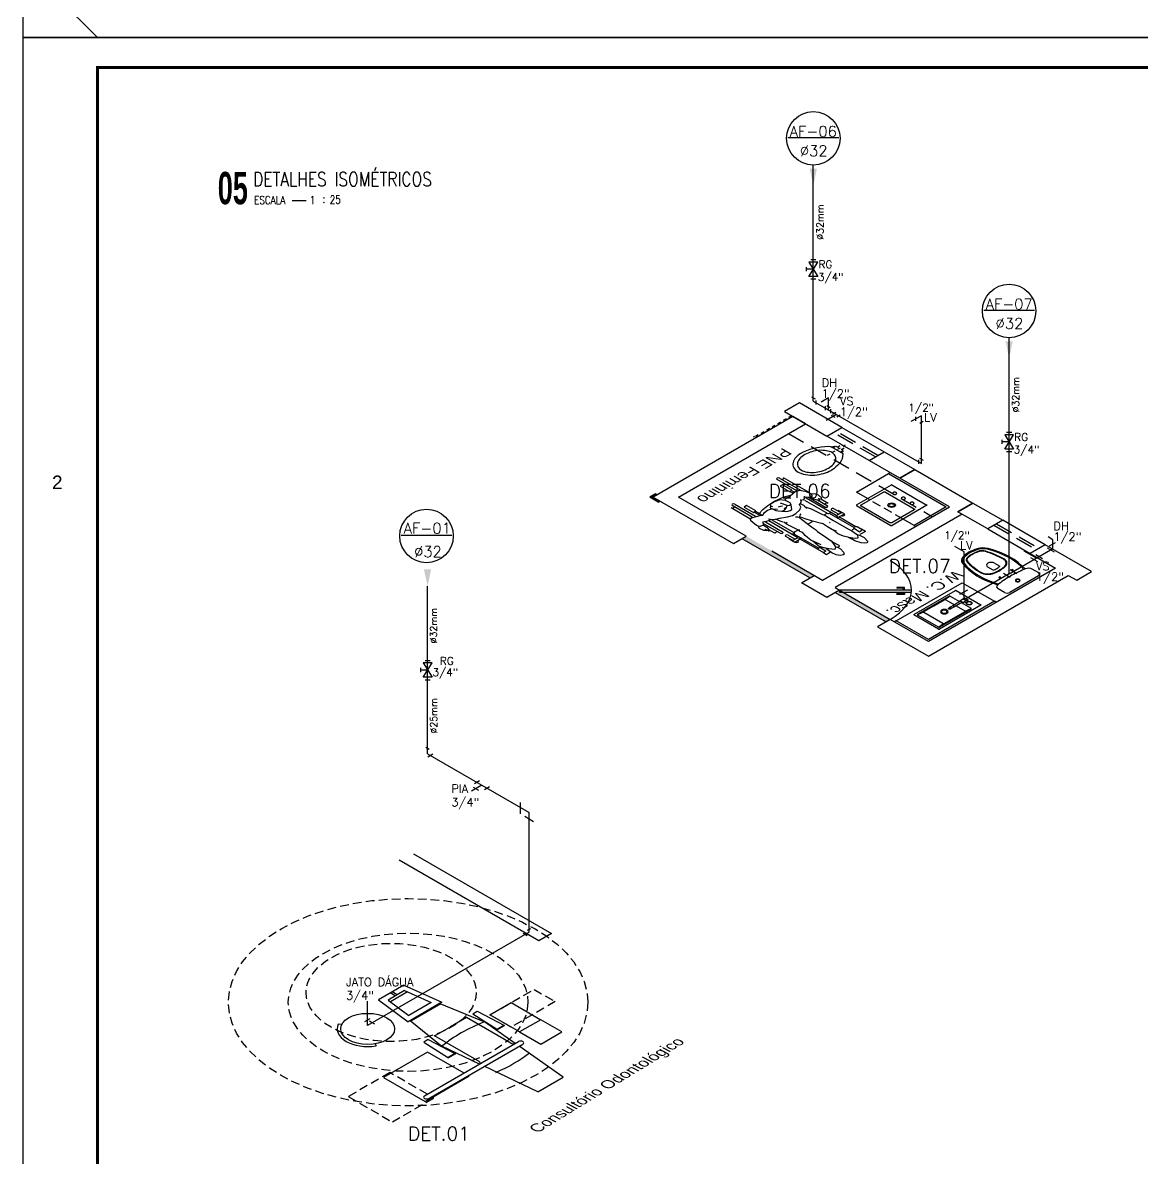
# Model space of a CAD drawing. Header units: millimetres. Extents: x 1573 to 2177, y 1587 to 1932.
# Drawn here: x 1884.45 to 1921.84, y 1834.9 to 1872.83 of the extents above; entities that cross this region are included whole.
import ezdxf
from ezdxf.enums import TextEntityAlignment as Align

# ---------------------------------------------------------------- set-up
doc = ezdxf.new("R2010")
doc.units = ezdxf.units.MM
doc.header["$LTSCALE"] = 0.03
doc.linetypes.add('HIDDEN', pattern=[9.525, 6.35, -3.175])
doc.linetypes.add('HIDDEN2', pattern=[0.1875, 0.125, -0.0625])
for name, color, linetype in [('-HIDRO', 8, 'Continuous'), ('A-PEN-Y', 2, 'Continuous'), ('AF', 2, 'Continuous'), ('CONEXAO_AG_FRIA', 3, 'Continuous'), ('CONEXÃO_HIDRÁULICA', 2, 'Continuous'), ('Diametro', 2, 'Continuous'), ("PRANCHA - PROJETU'S", 7, 'Continuous'), ('Prumadas_L', 1, 'Continuous'), ('Prumadas_Q', 3, 'Continuous'), ('Prumadas_T', 2, 'Continuous')]:
    doc.layers.add(name, color=color, linetype=linetype)
doc.styles.add('ARIAL', font='arial.ttf')
doc.styles.add('REG140', font='romans.shx', dxfattribs={"width": 0.8, "height": 0.35})
doc.styles.add('REG80', font='romans.shx', dxfattribs={"width": 0.8, "height": 0.2})
doc.styles.add('ROMANS', font='romans.shx', dxfattribs={"height": 0.1})
doc.styles.add('SANSSERIF2', font='sanssb__.ttf', dxfattribs={"width": 0.8})

# ---------------------------------------------------------------- blocks, each defined once
blk = doc.blocks.new('ADFSGASDFG')
at = {"layer": "PRANCHA - PROJETU'S", "color": 1}
for p, q in [((360.678, 107.346), (276.578, 107.346)), ((276.578, 107.346), (276.578, 47.946)), ((279.078, 47.946), (276.578, 50.446)), ((276.578, 47.946), (360.678, 47.946))]:
    blk.add_line(p, q, dxfattribs=at)
at = {"layer": "PRANCHA - PROJETU'S", "color": 4, "const_width": 0.1}
blk.add_lwpolyline([(279.078, 106.346), (359.678, 106.346), (359.678, 48.946), (279.078, 48.946)], close=True, dxfattribs=at)
at = {"layer": "PRANCHA - PROJETU'S", "color": 50, "linetype": 'Continuous', "style": 'ARIAL'}
blk.add_text('2', height=0.45, dxfattribs=at).set_placement((277.732, 92.496), align=Align.MIDDLE)
blk = doc.blocks.new('66')
at = {"layer": '-HIDRO'}
for p, q in [((0.1785, 1.9977), (1.3311, 0.8452)), ((1.225, 0.7391), (0.0583, 1.9058)), ((1.3311, 0.8452), (1.225, 0.7391)), ((0.0982, 0.0982), (-0.1139, -0.1139)), ((0.0982, 0.0982), (0.4164, -0.1493)), ((0.1032, 0.0183), (-0.0341, -0.1189)), ((0.1032, 0.0183), (0.3259, -0.1549)), ((0.0267, -0.0582), (-0.0157, -0.0157)), ((0.1282, -0.0012), (-0.0146, -0.1439)), ((0.0424, -0.0424), (0, 0)), ((-0.1139, -0.1139), (0.1336, -0.4321)), ((-0.0341, -0.1189), (0.1392, -0.3416)), ((0.4164, -0.1493), (0.1336, -0.4321)), ((0.3259, -0.1549), (0.1392, -0.3416)), ((0.4064, -0.1724), (0.1567, -0.4221)), ((0.3987, -0.167), (0.77, -0.4321)), ((0.8161, -0.3317), (0.9929, -0.1549)), ((0.9929, -0.1549), (1.2404, -0.4024)), ((0.6745, -0.3155), (0.7098, -0.2801)), ((0.7098, -0.2801), (0.9381, -0.4866)), ((0.6196, -0.3703), (0.4871, -0.5028)), ((0.9921, -0.7428), (0.6196, -0.3703)), ((0.6745, -0.3155), (0.881, -0.5437)), ((1.0636, -0.5792), (0.8161, -0.3317)), ((-0.4204, -0.4735), (-0.4493, -0.4653)), ((0.1512, -0.4145), (0.4164, -0.7857)), ((1.0284, -0.7461), (0.77, -0.4321)), ((1.2404, -0.4024), (1.0636, -0.5792)), ((1.4171, -0.5792), (1.2404, -0.4024)), ((0.3546, -0.6354), (0.4871, -0.5028)), ((0.876, -0.5382), (0.9326, -0.4816)), ((0.881, -0.5437), (0.9381, -0.4866)), ((0.7271, -1.0078), (0.3546, -0.6354)), ((1.0636, -0.5792), (1.2404, -0.756)), ((1.2404, -0.756), (1.4171, -0.5792)), ((-0.3631, -0.694), (-0.3631, -0.694)), ((-0.1426, -0.7514), (-0.1344, -0.7802)), ((0.2997, -0.6902), (0.2644, -0.7256)), ((0.2644, -0.7256), (0.4709, -0.9538)), ((0.2699, -1.5046), (1.0559, -0.7186)), ((0.2997, -0.6902), (0.528, -0.8967)), ((0.3053, -1.54), (1.0913, -0.754)), ((0.7304, -1.0441), (0.4164, -0.7857)), ((1.4276, -1.2312), (1.0603, -0.7849)), ((0.5225, -0.8917), (0.4659, -0.9483)), ((0.528, -0.8967), (0.4709, -0.9538)), ((1.2154, -1.4433), (0.7692, -1.076)), ((1.2154, -1.4433), (1.4276, -1.2312))]:
    blk.add_line(p, q, dxfattribs=at)
at = {"layer": '-HIDRO', "ltscale": 100}
blk.add_line((1.1433, 0.8632), (-0.2062, -0.4863), dxfattribs=at)
at = {"layer": '-HIDRO', "linetype": 'HIDDEN', "ltscale": 0.5}
blk.add_lwpolyline([(0.9929, -0.5085), (0.8161, -0.3317), (1.1847, 0.037), (1.3615, -0.1398)], close=True, dxfattribs=at)
at = {"layer": '-HIDRO'}
for points in [[(0.6009, -1.1736), (0.2966, -0.8693), (-0.0711, -1.237), (0.2754, -1.5834), (0.2754, -1.5834)], [(0.2754, -1.5834), (0.6431, -1.2157), (0.6363, -1.2089)]]:
    blk.add_lwpolyline(points, dxfattribs=at)
at = {"layer": '-HIDRO', "linetype": 'HIDDEN', "ltscale": 0.5}
blk.add_lwpolyline([(0.2944, -1.4801), (-0.019, -1.1668), (-0.3655, -1.5132), (0.0022, -1.8809), (0.3487, -1.5345), (0.3297, -1.5155)], dxfattribs=at)
for centre, radius in [((0.1336, -0.1493), 1.5), ((0.1336, -0.1493), 1), ((-0.0079, -0.0079), 0.71)]:
    blk.add_circle(centre, radius, dxfattribs=at)
at = {"layer": '-HIDRO'}
blk.add_circle((-0.204, -0.5349), 0.225, dxfattribs=at)
for centre, radius, start, end in [((-0.204, -0.5349), 0.255, 164.15657, 285.84343), ((1.5807, -1.5997), 1.4215, 124.77307, 145.03528), ((1.0133, -0.7216), 0.03, 225, 293.94131), ((1.0736, -0.7363), 0.025, 315, 135), ((0.0104, -0.0295), 1.4215, 307.04746, 323.14846), ((0.7059, -1.0291), 0.03, 336.05869, 45), ((0.2876, -1.5223), 0.025, 135, 315)]:
    blk.add_arc(centre, radius, start, end, dxfattribs=at)
at = {"layer": '-HIDRO', "style": 'ARIAL'}
blk.add_text('Consultório Odontológico', height=0.1152, rotation=46.78697, dxfattribs=at).set_placement((1.8107, -1.3256), align=Align.MIDDLE_CENTER)
blk = doc.blocks.new('*U236', base_point=(2541.5, 289.3))
for p, q in [((2535.8, 298.7), (2547.3, 280)), ((2535.8, 280), (2547.3, 298.7)), ((2547.3, 298.7), (2535.8, 298.7)), ((2538.2, 302), (2544.9, 302)), ((2541.5, 289.3), (2532.6, 289.3)), ((2547.3, 280), (2535.8, 280)), ((2538.2, 276.7), (2544.9, 276.7))]:
    blk.add_line(p, q)
at = {"linetype": 'Continuous'}
blk.add_line((2532.6, 286.6), (2532.6, 292.1), dxfattribs=at)
blk = doc.blocks.new('44')
at = {"layer": '-HIDRO'}
h = blk.add_hatch(color=256, dxfattribs=at)
h.dxf.hatch_style = 1
h.paths.add_polyline_path([(-1.6495, 0.358), (-1.6214, 0.3581), (-1.5648, 0.3016), (-1.5789, 0.2874)])
h.paths.add_polyline_path([(-1.6497, 0.3581), (-1.6002, 0.4076), (-1.586, 0.3935), (-1.6214, 0.3581)])
at = {"layer": '-HIDRO', "ltscale": 100}
h = blk.add_hatch(color=256, dxfattribs=at)
h.dxf.hatch_style = 1
h.paths.add_polyline_path([(-0.3132, -0.8086), (-0.2779, -0.7732), (-0.8435, -0.2075), (-0.8789, -0.2429)])
h = blk.add_hatch(color=256, dxfattribs=at)
h.dxf.hatch_style = 1
h.paths.add_polyline_path([(0.3232, -1.445), (0.3585, -1.4096), (-0.0657, -0.9854), (-0.1011, -1.0207)])
at = {"layer": '-HIDRO'}
for p, q in [((-0.4002, 1.7207), (-0.5254, 1.5956)), ((-0.0466, 1.3672), (-0.4002, 1.7207)), ((-0.4546, 1.5249), (-1.6214, 0.3581)), ((-0.5254, 1.5956), (-0.1718, 1.242)), ((-0.3486, 1.4188), (-0.4546, 1.5249)), ((-1.4092, 0.3581), (-0.3486, 1.4188)), ((-0.1718, 1.242), (-0.0466, 1.3672)), ((-0.0466, 1.3672), (0.3069, 1.0136)), ((0.1818, 0.8885), (-0.1718, 1.242)), ((0.1818, 0.8885), (0.3069, 1.0136)), ((0.3069, 1.0136), (0.5629, 0.7577)), ((0.4377, 0.6325), (0.1818, 0.8885)), ((0.3585, 0.7117), (0.3444, 0.6976)), ((0.3444, 0.6976), (0.8252, 0.2167)), ((0.5629, 0.7577), (0.4377, 0.6325)), ((0.4377, 0.6325), (0.5629, 0.7577)), ((0.5629, 0.7577), (1.048, 0.2726)), ((-0.4222, 0.4493), (-0.5865, 0.6135)), ((-0.5658, 0.6342), (-0.3854, 0.4538)), ((-0.5324, 0.6244), (-0.5437, 0.6132)), ((-0.3177, 0.423), (-0.5318, 0.6371)), ((0.8535, 0.2167), (0.4377, 0.6325)), ((-0.5404, 0.5349), (-0.5602, 0.5151)), ((-0.5602, 0.5151), (-0.483, 0.4379)), ((-0.4632, 0.4577), (-0.5404, 0.5349)), ((0.0772, 0.2465), (0.3677, 0.537)), ((0.3706, 0.537), (0.6647, 0.2429)), ((-1.6002, 0.4076), (-1.6497, 0.3581)), ((-1.6267, 0.3811), (-1.6267, 0.3351)), ((-1.6167, 0.3911), (-1.6167, 0.3629)), ((-1.6067, 0.4011), (-1.6067, 0.3729)), ((-1.6002, 0.4076), (-1.586, 0.3935)), ((-1.5967, 0.4041), (-1.5967, 0.3829)), ((-1.5867, 0.3941), (-1.5867, 0.3929)), ((-0.5311, 0.3605), (-0.4745, 0.3878)), ((-0.483, 0.4379), (-0.4632, 0.4577)), ((-0.4789, 0.4419), (-0.4552, 0.4182)), ((-0.4367, 0.4329), (-0.4779, 0.3721)), ((-0.4669, 0.453), (-0.4467, 0.4328)), ((-0.3988, 0.4528), (-0.4367, 0.4329)), ((-0.3404, 0.4323), (-0.3988, 0.4528)), ((-0.3059, 0.4047), (-0.3404, 0.4323)), ((-0.2625, 0.4004), (-0.3059, 0.4047)), ((-0.3059, 0.4047), (-0.2961, 0.3851)), ((-0.2961, 0.3851), (-0.2976, 0.3664)), ((-0.2405, 0.3873), (-0.2625, 0.4004)), ((-0.2137, 0.3451), (-0.2405, 0.3873)), ((0.1152, 0.2447), (0.3007, 0.4302)), ((0.3181, 0.4302), (0.5578, 0.1904)), ((-1.5789, 0.2874), (-1.6497, 0.3581)), ((-1.6467, 0.3611), (-1.6467, 0.3551)), ((-1.6367, 0.3711), (-1.6367, 0.3451)), ((-1.6214, 0.3581), (-0.9496, -0.3136)), ((-1.6167, 0.3534), (-1.6167, 0.3251)), ((-1.6067, 0.3434), (-1.6067, 0.3151)), ((-1.5967, 0.3334), (-1.5967, 0.3051)), ((-1.5867, 0.3234), (-1.5867, 0.2951)), ((-1.5789, 0.2874), (-1.5648, 0.3016)), ((-1.5767, 0.3134), (-1.5767, 0.2897)), ((-1.5667, 0.3034), (-1.5667, 0.2997)), ((-0.8435, -0.2075), (-1.4092, 0.3581)), ((-0.6628, 0.2391), (-0.613, 0.2946)), ((-0.6024, 0.2966), (-0.623, 0.2771)), ((-0.613, 0.2946), (-0.5311, 0.3605)), ((-0.5623, 0.3192), (-0.6024, 0.2966)), ((-0.5171, 0.3113), (-0.5623, 0.3192)), ((-0.5065, 0.3472), (-0.5258, 0.3129)), ((-0.4775, 0.2768), (-0.5171, 0.3113)), ((-0.4774, 0.3668), (-0.5065, 0.3472)), ((-0.3914, 0.2657), (-0.3857, 0.2893)), ((-0.3857, 0.2893), (-0.3882, 0.3221)), ((-0.388, 0.3152), (-0.364, 0.3247)), ((-0.364, 0.3247), (-0.3558, 0.3439)), ((-0.3583, 0.3155), (-0.1632, 0.1204)), ((-0.3558, 0.3439), (-0.3526, 0.3559)), ((-0.3527, 0.3613), (-0.3044, 0.3564)), ((-0.0925, 0.0923), (-0.3451, 0.3448)), ((-0.1881, 0.2152), (-0.3244, 0.3514)), ((-0.2976, 0.3664), (-0.3044, 0.3564)), ((-0.3013, 0.3604), (-0.2818, 0.3342)), ((-0.2818, 0.3342), (-0.2495, 0.3183)), ((-0.2505, 0.3188), (-0.1675, 0.2358)), ((-0.2391, 0.329), (-0.2396, 0.3378)), ((-0.2396, 0.3378), (-0.2177, 0.3339)), ((-0.2299, 0.3201), (-0.2391, 0.329)), ((-0.238, 0.3066), (-0.2299, 0.3201)), ((-0.1606, 0.2659), (-0.2217, 0.327)), ((-0.2177, 0.3339), (-0.2137, 0.3451)), ((-0.815, 0.0464), (-0.9707, 0.2021)), ((-0.7953, 0.0701), (-0.9604, 0.2353)), ((-0.9592, 0.198), (-0.9422, 0.215)), ((-0.9398, 0.2559), (-0.7666, 0.0827)), ((-0.8406, 0.2347), (-0.8604, 0.2149)), ((-0.8604, 0.2149), (-0.7832, 0.1377)), ((-0.7634, 0.1575), (-0.8406, 0.2347)), ((-0.7055, 0.1782), (-0.6628, 0.2391)), ((-0.6424, 0.2264), (-0.6447, 0.2048)), ((-0.6447, 0.2048), (-0.6252, 0.1877)), ((-0.6299, 0.2641), (-0.643, 0.2506)), ((-0.643, 0.2506), (-0.6424, 0.2264)), ((-0.6408, 0.2301), (-0.6261, 0.2243)), ((-0.623, 0.2771), (-0.6299, 0.2641)), ((-0.5755, 0.2181), (-0.5541, 0.2266)), ((-0.5036, 0.2381), (-0.5589, 0.273)), ((-0.5541, 0.2266), (-0.5415, 0.2336)), ((-0.5267, 0.1951), (-0.5076, 0.2139)), ((-0.5227, 0.1729), (-0.5094, 0.1974)), ((-0.5094, 0.1974), (-0.5033, 0.2372)), ((-0.5033, 0.2372), (-0.4828, 0.2425)), ((-0.4828, 0.2425), (-0.4744, 0.2528)), ((-0.4689, 0.2445), (-0.4775, 0.2768)), ((-0.4645, 0.1809), (-0.4689, 0.2445)), ((-0.4022, 0.2421), (-0.3914, 0.2657)), ((-0.3885, 0.214), (-0.3978, 0.2432)), ((-0.3972, 0.173), (-0.3885, 0.214)), ((-0.3895, 0.259), (-0.3613, 0.2354)), ((-0.3605, 0.2327), (-0.3379, 0.1995)), ((-0.3439, 0.2115), (-0.3024, 0.1907)), ((-0.3024, 0.1907), (-0.2087, 0.1079)), ((-0.2072, -0.8439), (0.8535, 0.2167)), ((-0.1904, 0.2576), (-0.1772, 0.2708)), ((0.0772, 0.2364), (0.3641, -0.0504)), ((0.355, -0.0124), (0.1152, 0.2273)), ((0.6647, 0.24), (0.3742, -0.0504)), ((0.8252, 0.2167), (0.5565, -0.052)), ((0.9228, 0.1474), (1.048, 0.2726)), ((1.048, 0.2726), (0.9228, 0.1474)), ((1.048, 0.2726), (1.2969, 0.0237)), ((-0.8003, 0.0575), (-0.7175, 0.0983)), ((-0.7832, 0.1377), (-0.7634, 0.1575)), ((-0.7792, 0.1417), (-0.7343, 0.0968)), ((-0.7671, 0.1528), (-0.7197, 0.1054)), ((-0.7362, 0.1219), (-0.7055, 0.1782)), ((-0.7175, 0.0983), (-0.7057, 0.0985)), ((-0.7057, 0.0985), (-0.6913, 0.1367)), ((-0.6913, 0.1367), (-0.6656, 0.1687)), ((-0.6656, 0.1687), (-0.6332, 0.1885)), ((-0.6252, 0.1877), (-0.596, 0.1651)), ((-0.582, 0.1787), (-0.6208, 0.1858)), ((-0.596, 0.1651), (-0.5525, 0.1539)), ((-0.5525, 0.1539), (-0.5397, 0.1587)), ((-0.5451, 0.1555), (-0.517, 0.152)), ((-0.5397, 0.1587), (-0.5227, 0.1729)), ((-0.517, 0.152), (-0.4954, 0.1569)), ((-0.4954, 0.1569), (-0.4775, 0.165)), ((-0.4775, 0.165), (-0.4645, 0.1809)), ((-0.4585, 0.0927), (-0.4305, 0.122)), ((-0.4305, 0.122), (-0.3972, 0.173)), ((-0.3888, 0.116), (-0.3986, 0.0915)), ((-0.2087, 0.1079), (-0.1929, 0.0996)), ((-0.1943, 0.1028), (-0.1696, 0.127)), ((-0.1929, 0.0996), (-0.1207, 0.0257)), ((-0.1632, 0.1204), (-0.1537, 0.1233)), ((-0.1537, 0.1233), (-0.1448, 0.1322)), ((-0.1509, 0.1254), (0.0569, -0.0825)), ((-0.1448, 0.1322), (-0.1419, 0.1416)), ((-0.1319, 0.1679), (-0.0718, 0.1132)), ((-0.0516, 0.1332), (-0.1128, 0.1889)), ((0.9596, 0.1107), (-0.1011, -0.95)), ((-0.0925, 0.0923), (-0.0467, 0.1381)), ((-0.0842, 0.0583), (-0.0245, 0.118)), ((-0.0244, 0.118), (-0.0778, 0.1659)), ((-0.0266, 0.1104), (-0.0294, 0.113)), ((0.5578, 0.173), (0.3724, -0.0124)), ((1.1717, -0.1015), (0.9228, 0.1474)), ((0.9228, 0.1474), (0.9596, 0.1107)), ((-0.8087, 0.0365), (-0.8003, 0.0575)), ((-0.8055, 0.0166), (-0.8087, 0.0365)), ((-0.7573, -0.0514), (-0.8055, 0.0166)), ((-0.6967, -0.0448), (-0.7056, 0.0007)), ((-0.7036, 0.0004), (-0.6552, 0.0217)), ((-0.6576, 0.0424), (-0.6305, 0.0369)), ((-0.4137, -0.2289), (-0.6562, 0.0136)), ((-0.6552, 0.0217), (-0.6394, 0.0376)), ((-0.6305, 0.0369), (-0.6012, 0.0412)), ((-0.6298, 0.0298), (-0.4418, -0.1582)), ((-0.6012, 0.0412), (-0.5736, 0.0488)), ((-0.5607, 0.0127), (-0.5994, 0.0375)), ((-0.5736, 0.0488), (-0.5555, 0.0586)), ((-0.5641, 0.0532), (-0.4996, 0.071)), ((-0.5361, -0.0026), (-0.5607, 0.0127)), ((-0.4996, 0.071), (-0.4585, 0.0927)), ((-0.414, 0.0684), (-0.433, 0.0686)), ((-0.4085, 0.0716), (-0.298, -0.071)), ((-0.3606, 0.0498), (-0.4028, 0.0766)), ((-0.2904, 0.0118), (-0.3606, 0.0498)), ((-0.3259, -0.0289), (-0.2903, 0.0063)), ((-0.2046, -0.0275), (-0.2904, 0.0118)), ((-0.1207, 0.0257), (0.0103, -0.103)), ((-0.0925, 0.092), (-0.0788, 0.0644)), ((0.0712, -0.0712), (-0.0712, 0.0712)), ((-0.0496, 0.0929), (-0.0457, 0.0894)), ((1.2969, 0.0237), (1.1717, -0.1015)), ((1.6504, -0.3299), (1.2969, 0.0237)), ((-0.7449, -0.0598), (-0.7573, -0.0514)), ((-0.732, -0.0979), (-0.7449, -0.0598)), ((-0.7435, -0.0593), (-0.7271, -0.0596)), ((-0.7271, -0.0596), (-0.6967, -0.0448)), ((-0.7012, -0.0479), (-0.6729, -0.0754)), ((-0.562, -0.1631), (-0.6934, -0.0317)), ((-0.6829, -0.001), (-0.5414, -0.1425)), ((-0.6729, -0.0754), (-0.6588, -0.1057)), ((-0.5024, -0.0382), (-0.5309, -0.0042)), ((-0.5202, -0.0159), (-0.5058, -0.0098)), ((-0.5058, -0.0098), (-0.5015, -0.0018)), ((-0.4123, -0.1157), (-0.5024, -0.0382)), ((-0.298, -0.071), (-0.2667, -0.1092)), ((-0.1663, -0.0731), (-0.2087, -0.0211)), ((-0.1236, -0.1156), (-0.1663, -0.0731)), ((-0.1429, -0.0025), (-0.1478, -0.0147)), ((0.0539, -0.0803), (0.0508, -0.0872)), ((0.0508, -0.0872), (0.0586, -0.0999)), ((0.0687, -0.0701), (0.0544, -0.0794)), ((0.0817, -0.0726), (0.0687, -0.0701)), ((0.1241, -0.1162), (0.0817, -0.0726)), ((0.5565, -0.052), (0.5707, -0.0661)), ((-0.6985, -0.1231), (-0.732, -0.0979)), ((-0.6705, -0.1245), (-0.6985, -0.1231)), ((-0.6807, -0.112), (-0.6884, -0.1193)), ((-0.6588, -0.13), (-0.6807, -0.112)), ((-0.6588, -0.1057), (-0.6466, -0.12)), ((-0.6588, -0.13), (-0.652, -0.1312)), ((-0.6466, -0.12), (-0.652, -0.1312)), ((-0.5996, -0.169), (-0.6405, -0.1281)), ((-0.6041, -0.1572), (-0.587, -0.1402)), ((-0.4536, -0.1766), (-0.463, -0.1795)), ((-0.4447, -0.1677), (-0.4536, -0.1766)), ((-0.4468, -0.1705), (-0.2389, -0.3783)), ((-0.4454, -0.1511), (-0.4141, -0.1189)), ((-0.4418, -0.1582), (-0.4447, -0.1677)), ((-0.3967, -0.119), (-0.4123, -0.1157)), ((-0.397, -0.1371), (-0.4116, -0.1149)), ((-0.3733, -0.1549), (-0.397, -0.1371)), ((-0.3523, -0.1987), (-0.3752, -0.1497)), ((-0.2667, -0.1092), (-0.2501, -0.1399)), ((-0.2501, -0.1399), (-0.2512, -0.1437)), ((-0.2501, -0.1399), (-0.1725, -0.2284)), ((-0.0907, -0.1332), (-0.1236, -0.1156)), ((-0.079, -0.1744), (-0.115, -0.1221)), ((-0.0333, -0.2089), (-0.079, -0.1744)), ((0.0103, -0.103), (0.0384, -0.1284)), ((0.0578, -0.1008), (0.0375, -0.1222)), ((0.0384, -0.1284), (0.0836, -0.185)), ((0.0987, -0.1427), (0.0586, -0.0999)), ((0.0836, -0.185), (0.0875, -0.2364)), ((0.0902, -0.1896), (0.1024, -0.1945)), ((0.0987, -0.1427), (0.1217, -0.1193)), ((0.1507, -0.1405), (0.1054, -0.1823)), ((0.1514, -0.1396), (0.1169, -0.1061)), ((1.1717, -0.1015), (1.5253, -0.455)), ((-0.9496, -0.3136), (-0.8435, -0.2075)), ((-0.3132, -0.8086), (-0.8789, -0.2429)), ((-0.4556, -0.2708), (-0.5143, -0.212)), ((-0.4943, -0.1919), (-0.4368, -0.2494)), ((-0.4394, -0.297), (-0.4898, -0.2459)), ((-0.4137, -0.2289), (-0.4604, -0.2756)), ((-0.3797, -0.2372), (-0.4394, -0.297)), ((-0.4136, -0.2726), (-0.4118, -0.2744)), ((-0.4134, -0.2289), (-0.3858, -0.2426)), ((-0.2502, -0.3926), (-0.3926, -0.2502)), ((-0.3326, -0.2277), (-0.3523, -0.1987)), ((-0.3051, -0.2642), (-0.3326, -0.2277)), ((-0.2176, -0.3343), (-0.3051, -0.2642)), ((-0.2326, -0.3606), (-0.2874, -0.2812)), ((-0.1725, -0.2284), (-0.1341, -0.2753)), ((-0.1341, -0.2753), (-0.1231, -0.2993)), ((0.0253, -0.2326), (-0.0333, -0.2089)), ((0.0378, -0.2511), (0.0107, -0.2266)), ((0.0644, -0.2414), (0.0253, -0.2326)), ((0.0634, -0.2758), (0.0267, -0.2354)), ((0.115, -0.3034), (0.0634, -0.2758)), ((0.0875, -0.2364), (0.0644, -0.2414)), ((0.1024, -0.1945), (0.1403, -0.2258)), ((0.1403, -0.2258), (0.1691, -0.2772)), ((0.1691, -0.2772), (0.1688, -0.2952)), ((-0.4319, -0.2944), (-0.4346, -0.2917)), ((-0.2341, -0.3743), (-0.2443, -0.3814)), ((-0.2201, -0.3794), (-0.2341, -0.3743)), ((-0.2232, -0.3629), (-0.2326, -0.3606)), ((-0.1924, -0.3768), (-0.2232, -0.3629)), ((-0.2089, -0.3712), (-0.2166, -0.3808)), ((-0.1541, -0.3883), (-0.1924, -0.3768)), ((-0.0908, -0.3201), (-0.126, -0.2898)), ((-0.1231, -0.2993), (-0.0979, -0.3619)), ((-0.0979, -0.3619), (-0.1046, -0.3983)), ((-0.0957, -0.3609), (-0.0773, -0.3683)), ((-0.0687, -0.3428), (-0.0908, -0.3201)), ((-0.0803, -0.3671), (-0.0658, -0.3507)), ((-0.0773, -0.3683), (-0.058, -0.3886)), ((-0.0658, -0.3507), (-0.0687, -0.3428)), ((0.1393, -0.3063), (0.115, -0.3034)), ((0.1613, -0.3033), (0.1393, -0.3063)), ((0.1688, -0.2952), (0.1613, -0.3033)), ((1.6504, -0.3299), (1.5253, -0.455)), ((2.0393, -0.7188), (1.6504, -0.3299)), ((-0.6314, -0.4197), (-0.2072, -0.8439)), ((-0.2443, -0.3814), (-0.2493, -0.396)), ((-0.2493, -0.396), (-0.203, -0.4392)), ((-0.1783, -0.4226), (-0.2201, -0.3794)), ((-0.2072, -0.8439), (0.2171, -0.4197)), ((-0.2046, -0.4386), (-0.1737, -0.4726)), ((-0.1783, -0.4226), (-0.1991, -0.4442)), ((-0.1587, -0.4124), (-0.1794, -0.3844)), ((-0.1737, -0.4726), (-0.14, -0.4346)), ((-0.1292, -0.4474), (-0.1587, -0.4124)), ((-0.1046, -0.3983), (-0.1541, -0.3883)), ((-0.0922, -0.476), (-0.1292, -0.4474)), ((-0.058, -0.3886), (-0.0321, -0.4391)), ((-0.0276, -0.4652), (-0.0353, -0.4782)), ((-0.0321, -0.4391), (-0.0276, -0.4652)), ((1.5253, -0.455), (1.7374, -0.6672)), ((-0.0601, -0.4849), (-0.0922, -0.476)), ((-0.0353, -0.4782), (-0.0601, -0.4849)), ((1.7374, -0.6672), (0.6767, -1.7278)), ((1.9142, -0.8439), (2.0393, -0.7188)), ((-0.3839, -0.8793), (-0.2779, -0.7732)), ((-0.2779, -0.7732), (-0.2072, -0.8439)), ((0.6767, -1.94), (1.8435, -0.7732)), ((1.8435, -0.7732), (1.9142, -0.8439)), ((-0.1718, -1.0914), (-0.3839, -0.8793)), ((-0.0657, -0.9854), (-0.1718, -1.0914)), ((-0.1011, -0.95), (-0.0657, -0.9854)), ((-0.1011, -1.0207), (0.3232, -1.445)), ((-0.0657, -0.9854), (0.3585, -1.4096)), ((-0.0657, -0.9854), (-0.0657, -1.0154)), ((0.5343, -0.9854), (-0.0657, -0.9854)), ((-0.0657, -1.0154), (0.5343, -1.0154)), ((0.4768, -0.951), (0.4118, -0.951)), ((0.4118, -0.951), (0.4118, -0.9576)), ((0.4668, -0.9616), (0.4118, -0.9576)), ((0.4668, -1.0391), (0.4118, -1.0431)), ((0.4118, -1.0497), (0.4118, -1.0431)), ((0.4668, -0.9854), (0.4668, -0.9616)), ((0.4668, -1.0154), (0.4668, -1.0391)), ((0.4768, -0.9854), (0.4768, -0.951)), ((0.4768, -1.0154), (0.4768, -1.0497)), ((0.5343, -1.0154), (0.5343, -0.9854)), ((0.4768, -1.0497), (0.4118, -1.0497)), ((0.8142, -1.125), (0.8533, -1.0745)), ((0.9387, -1.1406), (0.9791, -1.1001)), ((0.9791, -1.1001), (1.0074, -1.1284)), ((0.9901, -1.1378), (0.9896, -1.1381)), ((0.9906, -1.1377), (0.9901, -1.1378)), ((0.9911, -1.1375), (0.9906, -1.1377)), ((0.9916, -1.1373), (0.9911, -1.1375)), ((0.9921, -1.1371), (0.9916, -1.1373)), ((0.9926, -1.137), (0.9921, -1.1371)), ((0.9931, -1.1368), (0.9926, -1.137)), ((0.9941, -1.1366), (0.9931, -1.1368)), ((0.995, -1.1363), (0.9941, -1.1366)), ((0.9958, -1.1361), (0.995, -1.1363)), ((0.9956, -1.138), (0.9964, -1.1379)), ((0.9971, -1.1359), (0.9958, -1.1361)), ((0.9964, -1.1379), (0.9972, -1.1378)), ((0.9982, -1.1356), (0.9971, -1.1359)), ((0.9972, -1.1378), (0.9982, -1.1377)), ((0.9993, -1.1354), (0.9982, -1.1356)), ((0.9982, -1.1377), (0.9994, -1.1376)), ((1.0007, -1.1352), (0.9993, -1.1354)), ((0.9994, -1.1376), (1.0007, -1.1374)), ((1.0074, -1.1284), (1.0007, -1.1352)), ((1.0007, -1.1374), (1.0012, -1.1379)), ((1.0012, -1.1379), (1.0148, -1.1516)), ((1.2283, -1.148), (0.6767, -1.6995)), ((0.8797, -1.2132), (0.8532, -1.2398)), ((0.8943, -1.2278), (0.8678, -1.2544)), ((0.9455, -1.1474), (0.8797, -1.2132)), ((0.8943, -1.2278), (0.8797, -1.2132)), ((0.9601, -1.162), (0.8943, -1.2278)), ((0.967, -1.1689), (0.9387, -1.1406)), ((0.9771, -1.1587), (0.967, -1.1689)), ((0.9777, -1.1556), (0.9776, -1.1563)), ((0.978, -1.1544), (0.9777, -1.1556)), ((0.9782, -1.1536), (0.978, -1.1544)), ((0.9784, -1.1527), (0.9782, -1.1536)), ((0.9786, -1.1518), (0.9784, -1.1527)), ((0.9789, -1.1508), (0.9786, -1.1518)), ((0.979, -1.1503), (0.9789, -1.1508)), ((0.9792, -1.1498), (0.979, -1.1503)), ((0.9794, -1.1493), (0.9792, -1.1498)), ((0.9796, -1.1488), (0.9794, -1.1493)), ((0.9794, -1.1587), (0.993, -1.1724)), ((0.9797, -1.1483), (0.9796, -1.1488)), ((0.9796, -1.1564), (0.9797, -1.156)), ((0.98, -1.1478), (0.9797, -1.1483)), ((0.9797, -1.156), (0.9798, -1.1549)), ((0.9798, -1.1549), (0.9799, -1.1541)), ((0.9799, -1.1541), (0.98, -1.1533)), ((0.9802, -1.1473), (0.98, -1.1478)), ((0.98, -1.1533), (0.9802, -1.1524)), ((0.9804, -1.1468), (0.9802, -1.1473)), ((0.9802, -1.1524), (0.9804, -1.1515)), ((0.9807, -1.1463), (0.9804, -1.1468)), ((0.9804, -1.151), (0.9806, -1.1506)), ((0.9804, -1.1515), (0.9804, -1.151)), ((0.9806, -1.1506), (0.9807, -1.1501)), ((0.9809, -1.1458), (0.9807, -1.1463)), ((0.9807, -1.1501), (0.9808, -1.1496)), ((0.9808, -1.1496), (0.9809, -1.1491)), ((0.9812, -1.1452), (0.9809, -1.1458)), ((0.9809, -1.1491), (0.9811, -1.1486)), ((0.9811, -1.1486), (0.9812, -1.1481)), ((0.9815, -1.1447), (0.9812, -1.1452)), ((0.9812, -1.1481), (0.9814, -1.1477)), ((0.9814, -1.1477), (0.9816, -1.1472)), ((0.9818, -1.1442), (0.9815, -1.1447)), ((0.9816, -1.1472), (0.9818, -1.1467)), ((0.9822, -1.1437), (0.9818, -1.1442)), ((0.9818, -1.1467), (0.982, -1.1462)), ((0.982, -1.1462), (0.9822, -1.1457)), ((0.9825, -1.1433), (0.9822, -1.1437)), ((0.9822, -1.1457), (0.9825, -1.1452)), ((0.9829, -1.1428), (0.9825, -1.1433)), ((0.9825, -1.1452), (0.9828, -1.1448)), ((0.9828, -1.1448), (0.9829, -1.1445)), ((0.9833, -1.1423), (0.9829, -1.1428)), ((0.9829, -1.1445), (0.9831, -1.1443)), ((0.9831, -1.1443), (0.9832, -1.1441)), ((0.9832, -1.1441), (0.9834, -1.1439)), ((0.9837, -1.1419), (0.9833, -1.1423)), ((0.9834, -1.1439), (0.9835, -1.1436)), ((0.9835, -1.1436), (0.9837, -1.1434)), ((0.9841, -1.1415), (0.9837, -1.1419)), ((0.9837, -1.1434), (0.9839, -1.1432)), ((0.9839, -1.1432), (0.9841, -1.143)), ((0.9846, -1.1411), (0.9841, -1.1415)), ((0.9841, -1.143), (0.9843, -1.1428)), ((0.9843, -1.1428), (0.9844, -1.1426)), ((0.9844, -1.1426), (0.9846, -1.1424)), ((0.9851, -1.1407), (0.9846, -1.1411)), ((0.9846, -1.1424), (0.9848, -1.1422)), ((0.9848, -1.1422), (0.985, -1.142)), ((0.985, -1.142), (0.9852, -1.1419)), ((0.9855, -1.1403), (0.9851, -1.1407)), ((0.9852, -1.1419), (0.9855, -1.1417)), ((0.986, -1.14), (0.9855, -1.1403)), ((0.9855, -1.1417), (0.9857, -1.1415)), ((0.9857, -1.1415), (0.9859, -1.1414)), ((0.9859, -1.1414), (0.9861, -1.1412)), ((0.9865, -1.1396), (0.986, -1.14)), ((0.9861, -1.1412), (0.9863, -1.141)), ((0.9863, -1.141), (0.9866, -1.1409)), ((0.987, -1.1393), (0.9865, -1.1396)), ((0.9866, -1.1409), (0.987, -1.1406)), ((0.9875, -1.139), (0.987, -1.1393)), ((0.987, -1.1406), (0.9875, -1.1404)), ((0.9881, -1.1388), (0.9875, -1.139)), ((0.9875, -1.1404), (0.988, -1.1401)), ((0.988, -1.1401), (0.9885, -1.1399)), ((0.9886, -1.1385), (0.9881, -1.1388)), ((0.9885, -1.1399), (0.989, -1.1397)), ((0.9891, -1.1383), (0.9886, -1.1385)), ((0.989, -1.1397), (0.9895, -1.1395)), ((0.9896, -1.1381), (0.9891, -1.1383)), ((0.9895, -1.1395), (0.99, -1.1393)), ((0.99, -1.1393), (0.9904, -1.1392)), ((0.9904, -1.1392), (0.9909, -1.139)), ((0.9909, -1.139), (0.9914, -1.1389)), ((0.9914, -1.1389), (0.9919, -1.1387)), ((0.9919, -1.1387), (0.9924, -1.1386)), ((0.9924, -1.1386), (0.9929, -1.1385)), ((0.9929, -1.1385), (0.9933, -1.1384)), ((0.9933, -1.1384), (0.9938, -1.1383)), ((0.9938, -1.1383), (0.9947, -1.1382)), ((0.9947, -1.1382), (0.9956, -1.138)), ((1.2424, -1.1621), (1.2283, -1.148)), ((0.8527, -1.2403), (0.8458, -1.2472)), ((0.8673, -1.2548), (0.8604, -1.2617)), ((0.9826, -1.2934), (1.033, -1.2542)), ((0.3585, -1.4096), (0.2525, -1.5157)), ((0.6767, -1.7278), (0.3585, -1.4096)), ((0.2525, -1.5157), (0.6767, -1.94)), ((0.408, -1.4308), (0.3939, -1.445)), ((0.6767, -1.6995), (0.408, -1.4308))]:
    blk.add_line(p, q, dxfattribs=at)
at = {"layer": '-HIDRO', "linetype": 'HIDDEN2', "ltscale": 10}
blk.add_line((-0.4652, 1.5355), (-0.7834, 1.2173), dxfattribs=at)
at = {"layer": '-HIDRO', "linetype": 'HIDDEN'}
for p, q in [((-0.49, 1.2774), (0.7121, 0.0753)), ((0.2337, 0.9404), (-0.1198, 1.294)), ((0.2549, 0.9617), (-0.0986, 1.3152)), ((1.2237, -0.0495), (1.5772, -0.4031)), ((1.2449, -0.0283), (1.5984, -0.3818))]:
    blk.add_line(p, q, dxfattribs=at)
at = {"layer": '-HIDRO', "linetype": 'HIDDEN', "ltscale": 5}
blk.add_line((-0.7751, 1.2327), (-0.7822, 1.2256), dxfattribs=at)
at = {"layer": '-HIDRO', "linetype": 'HIDDEN2', "ltscale": 0.2, "extrusion": (0, 0, -1)}
for p, q in [((-0.166, 0.965), (-0.004, 1.1269)), ((-0.1329, 1.0841), (-0.1113, 1.0966)), ((-0.1201, 1.0713), (-0.0959, 1.0954)), ((-0.1113, 1.0966), (-0.103, 1.0884)), ((-0.0959, 1.0954), (-0.0355, 1.035)), ((-0.0834, 1.0829), (-0.048, 1.1183)), ((-0.048, 1.1183), (-0.0127, 1.0829)), ((-0.048, 1.0476), (-0.0127, 1.0829)), ((-0.0597, 1.0108), (-0.0355, 1.035)), ((-0.0469, 0.998), (-0.0344, 1.0197)), ((-0.0426, 1.0279), (-0.0344, 1.0197))]:
    blk.add_line(p, q, dxfattribs=at)
at = {"layer": '-HIDRO', "linetype": 'Continuous', "extrusion": (0, 0, -1)}
blk.add_line((-0.0442, 0.9954), (-0.1355, 1.0867), dxfattribs=at)
at = {"layer": '-HIDRO', "linetype": 'Continuous'}
for p, q in [((0.0757, 0.4289), (0.3444, 0.6976)), ((0.1676, 0.3369), (0.0757, 0.4289)), ((0.5565, -0.052), (0.4646, 0.0399)), ((0.408, -1.4308), (0.9596, -0.8793)), ((0.9596, -0.8793), (1.2283, -1.148))]:
    blk.add_line(p, q, dxfattribs=at)
at = {"layer": '-HIDRO', "linetype": 'HIDDEN', "ltscale": 0.5}
blk.add_line((0.4646, 0.0399), (0.1676, 0.3369), dxfattribs=at)
at = {"layer": '-HIDRO', "linetype": 'Continuous', "flags": 128}
for points in [[(-0.1361, 0.7453, -0.070799), (-0.1984, 0.701, -0.087043), (-0.2718, 0.678, -0.105673), (-0.349, 0.6843, -0.124089), (-0.4102, 0.7209, -0.124089), (-0.4468, 0.7821, -0.105673), (-0.4531, 0.8593, -0.087043), (-0.4301, 0.9327, -0.06504), (-0.39, 0.9905)], [(-0.1289, 1.0022, -0.124089), (-0.102, 0.9571, -0.105673), (-0.097, 0.8958, -0.087043), (-0.116, 0.8351, -0.077289), (-0.1582, 0.7773, -0.077289), (-0.216, 0.7351, -0.087043), (-0.2767, 0.7161, -0.105673), (-0.338, 0.7211, -0.124089), (-0.3831, 0.748, -0.124089), (-0.41, 0.7931, -0.105673), (-0.415, 0.8544, -0.087043), (-0.396, 0.9151, -0.077289), (-0.3538, 0.9729, -0.077289), (-0.296, 1.0151, -0.087043), (-0.2353, 1.0341, -0.105673), (-0.174, 1.0291, -0.124089), (-0.1289, 1.0022)]]:
    blk.add_lwpolyline(points, format="xyb", dxfattribs=at)
at = {"layer": '-HIDRO'}
for points in [[(1.4841, -0.6813, 0.170633), (1.1741, -0.3857, 0.234797), (1.0839, -0.3891, 0.071727), (1.0153, -0.4404, 0.071727), (0.964, -0.509, 0.234797), (0.9606, -0.5992, 0.170653), (1.2562, -0.9093)], [(1.2633, -0.8995, -0.171417), (0.9715, -0.5943, -0.234797), (0.9745, -0.5147, -0.071727), (1.0237, -0.4489, -0.071727), (1.0896, -0.3996, -0.234797), (1.1692, -0.3966, -0.171398), (1.4744, -0.6884)], [(1.311, -0.6482, 0.368101), (1.3029, -0.5403, 0.078177), (1.1537, -0.4304, 0.262829), (1.0921, -0.4326, 0.058535), (1.0448, -0.4699, 0.057686), (1.0079, -0.5165, 0.263585), (1.0055, -0.5782, 0.078177), (1.115, -0.7277, 0.368101), (1.2229, -0.7361, 0.039348), (1.2704, -0.6955, 0.039347), (1.3109, -0.648)], [(1.2523, -0.9149, -0.042746), (1.3609, -0.7859, -0.037874), (1.4744, -0.6884)], [(1.4841, -0.6813, 0.003054), (1.4744, -0.6884)], [(1.5964, -0.7799, 0.4201), (1.5973, -0.7378), (1.543, -0.6835, 0.366337), (1.487, -0.6793, 0.000875), (1.4841, -0.6813)], [(1.355, -1.0213, -0.4201), (1.3128, -1.0222), (1.2586, -0.9679, -0.366337), (1.2544, -0.9119)], [(0.938, -1.155), (0.8604, -1.0775, 0.414214), (0.8463, -1.0775), (0.5876, -1.3361, 0.198917), (0.5847, -1.3432)], [(0.9078, -1.2144), (0.9796, -1.2863, -0.414214), (0.9796, -1.3005), (0.8106, -1.4695, -0.414214), (0.7965, -1.4695), (0.6381, -1.3111, -0.414214), (0.6381, -1.2969), (0.7226, -1.2124), (0.8071, -1.1279, -0.414214), (0.8212, -1.1279), (0.8931, -1.1998)], [(0.7644, -1.5229, 0.198917), (0.7715, -1.5199), (1.0301, -1.2613, 0.414214), (1.0301, -1.2472), (0.9526, -1.1696)], [(0.5847, -1.3432, 0.198907), (0.5876, -1.3502), (0.7573, -1.5199, 0.198908), (0.7644, -1.5229)]]:
    blk.add_lwpolyline(points, format="xyb", dxfattribs=at)
for points in [[(1.3158, -0.6515, 0.368101), (1.3068, -0.5359, 0.078177), (1.1558, -0.4253, 0.263585), (1.0882, -0.428, 0.057686), (1.0406, -0.4657, 0.057686), (1.0028, -0.5134, 0.263585), (1.0002, -0.5809, 0.078177), (1.1108, -0.7319, 0.368101), (1.2264, -0.7409, 0.039348), (1.2746, -0.6997, 0.039347)], [(1.2736, -0.6422, -0.050382), (1.2483, -0.6732, -0.050382), (1.2174, -0.6984), (1.1731, -0.6542, -0.414214), (1.1731, -0.598, -0.414214), (1.2293, -0.598)], [(1.3832, -0.7027, 1), (1.3727, -0.6921, 1)], [(1.2778, -0.8081, 1), (1.2673, -0.7975, 1)], [(1.4365, -0.8614, 1), (1.4077, -0.8326, 1)], [(1.433, -0.8579, 1), (1.4112, -0.8361, 1)], [(1.1144, -1.1982, -0.414214), (1.1144, -1.2053), (0.7679, -1.5518, -0.414214), (0.7609, -1.5518), (0.5558, -1.3467, -0.414214), (0.5558, -1.3396), (0.9023, -0.9931, -0.414214), (0.9094, -0.9931)], [(0.8315, -1.2761, -1), (0.7862, -1.3213, -1)], [(0.8248, -1.2828, -1), (0.793, -1.3146, -1)]]:
    blk.add_lwpolyline(points, format="xyb", close=True, dxfattribs=at)
at = {"layer": '-HIDRO', "ltscale": 0.001155}
blk.add_lwpolyline([(1.5966, -0.7797), (1.355, -1.0213)], dxfattribs=at)
at = {"layer": '-HIDRO'}
for points in [[(0.6352, -1.304), (0.5847, -1.3432)], [(0.8036, -1.4724), (0.7644, -1.5229)]]:
    blk.add_lwpolyline(points, dxfattribs=at)
for points in [[(0.3007, 0.4302, 0), (0.3016, 0.431, 0), (0.3026, 0.4317, 0), (0.3036, 0.4323, 0), (0.3047, 0.4328, 0), (0.3058, 0.4332, 0), (0.307, 0.4335, 0), (0.3082, 0.4337, 0), (0.3094, 0.4338, 0), (0.3106, 0.4337, 0), (0.3118, 0.4335, 0), (0.3129, 0.4332, 0), (0.3141, 0.4328, 0), (0.3152, 0.4323, 0), (0.3162, 0.4317, 0), (0.3172, 0.431, 0), (0.3181, 0.4302, 0)], [(0.1152, 0.2273, 0), (0.1144, 0.2282, 0), (0.1137, 0.2292, 0), (0.1131, 0.2302, 0), (0.1126, 0.2313, 0), (0.1122, 0.2325, 0), (0.1119, 0.2336, 0), (0.1117, 0.2348, 0), (0.1116, 0.236, 0), (0.1117, 0.2372, 0), (0.1119, 0.2384, 0), (0.1122, 0.2396, 0), (0.1126, 0.2407, 0), (0.1131, 0.2418, 0), (0.1137, 0.2429, 0), (0.1144, 0.2438, 0), (0.1152, 0.2447, 0)], [(0.5578, 0.1904, 0), (0.5586, 0.1895, 0), (0.5594, 0.1885, 0), (0.56, 0.1875, 0), (0.5605, 0.1864, 0), (0.5609, 0.1853, 0), (0.5612, 0.1841, 0), (0.5614, 0.1829, 0), (0.5614, 0.1817, 0), (0.5614, 0.1805, 0), (0.5612, 0.1793, 0), (0.5609, 0.1781, 0), (0.5605, 0.177, 0), (0.56, 0.1759, 0), (0.5594, 0.1749, 0), (0.5586, 0.1739, 0), (0.5578, 0.173, 0)], [(0.3724, -0.0124, 0), (0.3715, -0.0132, 0), (0.3705, -0.014, 0), (0.3695, -0.0146, 0), (0.3684, -0.0151, 0), (0.3673, -0.0155, 0), (0.3661, -0.0158, 0), (0.3649, -0.016, 0), (0.3637, -0.016, 0), (0.3625, -0.016, 0), (0.3613, -0.0158, 0), (0.3601, -0.0155, 0), (0.359, -0.0151, 0), (0.3579, -0.0146, 0), (0.3569, -0.014, 0), (0.3559, -0.0132, 0), (0.355, -0.0124, 0)]]:
    blk.add_polyline3d(points, dxfattribs=at)
for centre, radius in [((0.3692, 0.2415), 0.0318), ((0.3692, 0.2415), 0.023), ((1.0174, -1.1761), 0.0246), ((1.0174, -1.1761), 0.0233), ((1.0174, -1.1761), 0.0223)]:
    blk.add_circle(centre, radius, dxfattribs=at)
at = {"layer": '-HIDRO', "linetype": 'Continuous', "extrusion": (0, 0, -1)}
for centre, radius, start, end in [((0.1461, 0.7553), 0.3388, 43.94947, 88.70619), ((0.1532, 1.069), 0.025, 88.7062, 135.00059), ((0.3756, 0.9848), 0.3388, 181.29498, 225.00059), ((0.0619, 0.9778), 0.025, 135.00059, 181.29498)]:
    blk.add_arc(centre, radius, start, end, dxfattribs=at)
at = {"layer": '-HIDRO'}
for centre, radius, start, end in [((-0.5762, 0.6239), 0.0146, 45, 225), ((0.3691, 0.5356), 0.00205, 45, 135.01846), ((0.3952, 0.4124), 0.0179, 135, 315), ((0.3952, 0.4124), 0.0179, 315, 135), ((0.4677, 0.34), 0.0179, 135, 315), ((0.4677, 0.34), 0.0179, 315, 135), ((0.5401, 0.2676), 0.0179, 315, 135), ((-0.9501, 0.2456), 0.0146, 45, 225), ((-0.1778, 0.2255), 0.0146, 225, 45), ((-0.1223, 0.1784), 0.0142, 47.66289, 227.66289), ((0.0823, 0.2415), 0.00717, 135.00104, 225.00104), ((0.5401, 0.2676), 0.0179, 135, 315), ((0.6632, 0.2415), 0.00205, 315, 45.01846), ((-0.0361, 0.0999), 0.0142, 227.66289, 47.66289), ((0.3691, -0.0454), 0.00717, 224.99896, 314.99896), ((-0.5517, -0.1528), 0.0146, 225, 45), ((-0.5043, -0.202), 0.0142, 45, 225), ((-0.4218, -0.2844), 0.0142, 225, 45), ((-0.0657, -0.9854), 0.6, 315, 45), ((1.0018, -1.1363), 0.0016, 135.00001, 224.99999), ((1.0693, -1.1741), 0.0934, 169.02796, 170.55102), ((0.9783, -1.1599), 0.0016, 44.99609, 134.99607), ((1.0651, -1.1655), 0.086, 173.89783, 175.49466)]:
    blk.add_arc(centre, radius, start, end, dxfattribs=at)
for centre, major_axis, start_param, end_param in [((0.8684, -1.2391), (0.00731, -0.00731), 3.141593, 6.283185), ((0.8531, -1.2544), (-0.00729, 0.00729), 6.283074, 8.471289), ((0.86, -1.2475), (-0.00729, 0.00729), 6.283074, 8.471289), ((0.8605, -1.2471), (0.00731, -0.00731), 3.141593, 6.283185), ((0.86, -1.2475), (-0.00686, 0.00686), 0.961662, 2.178992), ((0.8531, -1.2544), (-0.00729, 0.00729), 2.188103, 3.141482), ((0.86, -1.2475), (-0.00729, 0.00729), 6.280062, 6.283074), ((0.86, -1.2475), (-0.00729, 0.00729), 2.188103, 3.141482), ((0.86, -1.2475), (-0.00729, 0.00729), 3.141482, 3.144722)]:
    blk.add_ellipse(centre, major_axis=major_axis, ratio=0.866025, start_param=start_param, end_param=end_param, dxfattribs=at)
at = {"layer": '-HIDRO', "style": 'ARIAL'}
for s, p in [('PNE Feminino', (-0.8823, 0.6473)), ('W.C. Masc.', (0.6254, -1.0547))]:
    blk.add_text(s, height=0.1152, rotation=225, dxfattribs=at).set_placement(p, align=Align.MIDDLE_CENTER)
blk = doc.blocks.new('*U235', base_point=(2541.5, 289.3))
for p, q in [((2535.8, 298.7), (2547.3, 280)), ((2535.8, 280), (2547.3, 298.7)), ((2547.3, 298.7), (2535.8, 298.7)), ((2538.2, 302), (2544.9, 302)), ((2541.5, 289.3), (2532.6, 289.3)), ((2547.3, 280), (2535.8, 280)), ((2538.2, 276.7), (2544.9, 276.7))]:
    blk.add_line(p, q)
at = {"linetype": 'Continuous'}
blk.add_line((2532.6, 286.6), (2532.6, 292.1), dxfattribs=at)
blk = doc.blocks.new('CRBODADOSÇ')
at = {"layer": "PRANCHA - PROJETU'S", "color": 3}
blk.add_line((164.825, 196.917), (165.288, 196.917), dxfattribs=at)
at = {"layer": "PRANCHA - PROJETU'S", "color": 3, "style": 'REG80', "width": 0.8}
for s, p in [('ESCALA', (163.548, 196.799)), ('1', (165.407, 196.799)), (':', (165.829, 196.842))]:
    blk.add_text(s, height=0.27, dxfattribs=at).set_placement(p)
at = {"layer": "PRANCHA - PROJETU'S", "color": 2, "style": 'REG140', "width": 0.8}
for tag, p in [('PROJETO', (163.521, 198.067)), ('DESENHO', (163.516, 197.395))]:
    blk.add_attdef(tag, p, '', height=0.472, dxfattribs=at)
at = {"layer": "PRANCHA - PROJETU'S", "style": 'SANSSERIF2', "width": 0.6}
blk.add_attdef('00', text='', height=1.08, dxfattribs=at).set_placement((162.84, 196.795), align=Align.CENTER)
at = {"layer": "PRANCHA - PROJETU'S", "color": 3, "style": 'REG80', "width": 0.8}
blk.add_attdef('ESCALA', (166.075, 196.813), '', height=0.27, dxfattribs=at)

msp = doc.modelspace()

# ---------------------------------------------------------------- linework, layer by layer
at = {"layer": 'A-PEN-Y'}
for p, q in [((1910.794, 1860.335), (1910.91, 1860.268)), ((1910.933, 1860.208), (1910.933, 1860.075)), ((1911.247, 1860.027), (1911.247, 1859.894)), ((1911.303, 1860.046), (1911.418, 1859.979)), ((1911.424, 1859.925), (1911.424, 1859.791)), ((1911.577, 1859.645), (1911.461, 1859.711)), ((1911.489, 1859.754), (1911.604, 1859.821)), ((1911.636, 1859.669), (1911.751, 1859.736)), ((1914.36, 1858.23), (1914.36, 1858.096)), ((1914.401, 1858.291), (1914.517, 1858.225)), ((1898.152, 1848.404), (1897.979, 1848.304)), ((1899.708, 1847.505, 25.338), (1899.534, 1847.405, 25.338)), ((1899.498, 1847.3), (1899.672, 1847.2)), ((1900.044, 1847.311), (1899.871, 1847.211))]:
    msp.add_line(p, q, dxfattribs=at)
at = {"layer": 'AF'}
for p, q in [((1910.852, 1860.188), (1910.852, 1868.079)), ((1917.389, 1854.421), (1917.389, 1862.311)), ((1911.358, 1860.297), (1911.115, 1860.157)), ((1911.358, 1859.896), (1911.358, 1860.297)), ((1911.628, 1859.741), (1911.281, 1859.541)), ((1914.459, 1859.706), (1914.113, 1859.506)), ((1914.459, 1858.106), (1914.459, 1859.706)), ((1915.887, 1853.554), (1915.887, 1855.154)), ((1897.972, 1848.407), (1897.972, 1854.007)), ((1899.781, 1847.363), (1899.435, 1847.163))]:
    msp.add_line(p, q, dxfattribs=at)
at = {"layer": 'AF', "ltscale": 100}
for p, q in [((1910.852, 1860.188), (1914.459, 1858.106)), ((1915.887, 1855.154), (1915.578, 1855.332)), ((1918.852, 1855.564), (1918.69, 1855.658)), ((1918.738, 1855.355), (1918.938, 1855.471)), ((1918.852, 1855.265), (1918.852, 1855.564)), ((1917.389, 1854.421), (1918.852, 1855.265)), ((1918.301, 1854.947), (1917.895, 1855.182)), ((1918.105, 1854.966), (1918.334, 1854.834)), ((1918.278, 1855.066), (1918.507, 1854.934)), ((1918.659, 1855.286), (1918.888, 1855.154)), ((1917.419, 1854.57), (1917.648, 1854.438)), ((1917.389, 1854.421), (1915.887, 1853.554)), ((1917.198, 1854.443), (1917.427, 1854.31)), ((1915.745, 1853.739), (1916.012, 1853.893)), ((1915.902, 1853.694), (1916.131, 1853.562)), ((1897.972, 1848.407), (1901.361, 1846.451)), ((1901.072, 1846.411), (1901.072, 1846.785)), ((1901.215, 1846.325), (1901.512, 1846.153)), ((1901.361, 1842.451), (1901.361, 1846.451)), ((1901.305, 1842.515), (1901.417, 1842.58)), ((1901.164, 1842.414), (1901.297, 1842.337)), ((1895.963, 1839.335), (1895.963, 1840.147)), ((1895.874, 1839.469), (1896.052, 1839.572)), ((1896.208, 1839.377), (1896.036, 1839.476))]:
    msp.add_line(p, q, dxfattribs=at)
at = {"layer": 'CONEXÃO_HIDRÁULICA'}
for p, q in [((1914.271, 1859.534), (1914.271, 1859.664)), ((1914.403, 1859.457), (1914.515, 1859.522)), ((1898.028, 1848.556), (1897.916, 1848.621))]:
    msp.add_line(p, q, dxfattribs=at)
at = {"layer": 'Prumadas_L'}
for p, q in [((1910.003, 1868.995), (1911.701, 1868.995)), ((1916.541, 1863.227), (1918.238, 1863.227)), ((1897.088, 1855.711), (1898.786, 1855.711))]:
    msp.add_line(p, q, dxfattribs=at)
for points in [[(1910.852, 1867.397), (1910.732, 1867.96), (1910.972, 1867.96)], [(1917.389, 1861.629), (1917.269, 1862.193), (1917.51, 1862.193)], [(1897.972, 1854.007), (1897.852, 1854.571), (1898.092, 1854.571)]]:
    msp.add_solid(points, dxfattribs=at)
at = {"layer": 'Prumadas_Q'}
for centre in [(1910.852, 1868.971), (1917.389, 1863.204), (1897.937, 1855.688)]:
    msp.add_circle(centre, 0.893, dxfattribs=at)

# ---------------------------------------------------------------- block references
at = {"layer": 'AF', "xscale": 4, "yscale": 2.3094, "zscale": 4}
for name, p in [('44', (1911.988, 1856.158)), ('66', (1896.788, 1840.457))]:
    msp.add_blockref(name, p, dxfattribs=at)
at = {"layer": 'CONEXAO_AG_FRIA', "xscale": 0.02560000000084983, "yscale": 0.02559999999994034, "zscale": 2.56}
for name, p in [('*U235', (1910.852, 1864.597)), ('*U235', (1917.389, 1858.829)), ('*U236', (1897.972, 1851.207))]:
    msp.add_blockref(name, p, dxfattribs=at)
at = {"layer": "PRANCHA - PROJETU'S", "color": 1}
for p in [(1607.877, 1824.388), (1607.877, 1764.988)]:
    msp.add_blockref('ADFSGASDFG', p, dxfattribs=at)
at = {"layer": "PRANCHA - PROJETU'S"}
msp.add_blockref('CRBODADOSÇ', (1728.63, 1669.974), dxfattribs=at).add_auto_attribs({'ESCALA': '25', 'DESENHO': 'DETALHES ISOMÉTRICOS', '00': '05'})

# ---------------------------------------------------------------- texts
at = {"layer": 'CONEXAO_AG_FRIA', "style": 'ROMANS'}
for s, height, p in [('RG', 0.256, (1911.025, 1864.631)), ('3/4"', 0.256, (1911.005, 1864.212)), ('DH', 0.28, (1911.13, 1860.664)), ('1/2"', 0.28, (1911.13, 1860.304)), ('VS', 0.28, (1911.736, 1860.054)), ('1/2"', 0.28, (1911.736, 1859.694)), ('1/2"', 0.256, (1914.023, 1859.849)), ('LV', 0.28, (1914.553, 1859.506)), ('RG', 0.256, (1917.562, 1858.863)), ('3/4"', 0.256, (1917.542, 1858.445)), ('DH', 0.28, (1918.868, 1855.884)), ('1/2"', 0.256, (1915.221, 1855.582)), ('1/2"', 0.28, (1918.868, 1855.524)), ('LV', 0.28, (1915.751, 1855.239)), ('VS', 0.28, (1918.286, 1854.544)), ('1/2"', 0.28, (1918.286, 1854.184)), ('RG', 0.256, (1898.384, 1851.386)), ('3/4"', 0.256, (1898.137, 1851.007)), ('PIA', 0.28, (1898.764, 1847.104)), ('3/4"', 0.28, (1898.764, 1846.654)), ('JATO DÁGUA', 0.28, (1895.247, 1840.647)), ('3/4"', 0.28, (1895.247, 1840.197))]:
    msp.add_text(s, height=height, dxfattribs=at).set_placement(p)
at = {"layer": 'CONEXAO_AG_FRIA', "char_height": 0.4559, "width": 9.75188, "attachment_point": 1, "style": 'ROMANS'}
for s, insert in [('DET.06', (1909.361, 1857.417)), ('DET.07', (1913.369, 1854.914)), ('DET.01', (1897.315, 1835.954))]:
    msp.add_mtext(s, dxfattribs=dict(at, insert=insert))
at = {"layer": 'Diametro', "style": 'ROMANS'}
for s, p in [('%%C32mm', (1911.188, 1866.172)), ('%%C32mm', (1917.726, 1860.405)), ('%%C32mm', (1898.285, 1852.692)), ('%%C25mm', (1898.29, 1849.678))]:
    msp.add_text(s, height=0.2304, rotation=90, dxfattribs=at).set_placement(p, align=Align.CENTER)
at = {"layer": 'Prumadas_T', "style": 'ROMANS'}
for s, p in [('AF-06', (1910.852, 1869.02)), ('%%C32', (1910.864, 1868.372)), ('AF-07', (1917.389, 1863.253)), ('%%C32', (1917.401, 1862.604)), ('AF-01', (1897.963, 1855.766)), ('%%C32', (1897.984, 1854.982))]:
    msp.add_text(s, height=0.36, dxfattribs=at).set_placement(p, align=Align.CENTER)

doc.saveas('drawing.dxf')
